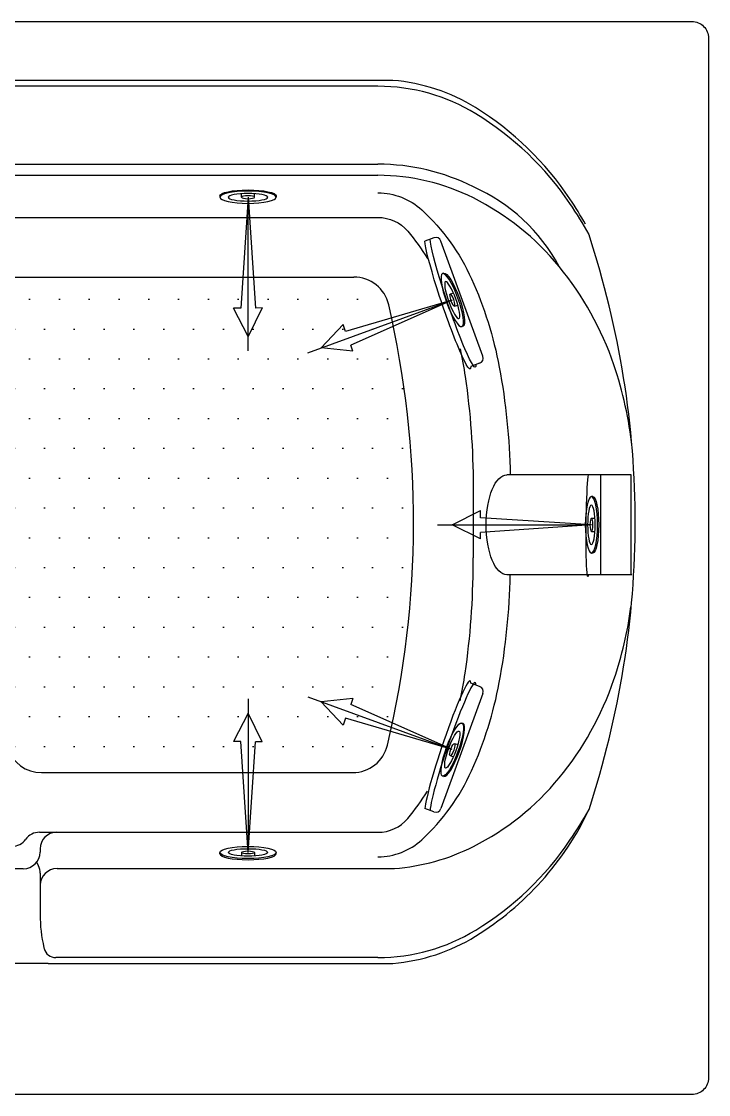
# Model space of a CAD drawing. Header units: millimetres. Extents: x -1219.95 to -1218.25, y 2261.23 to 2262.28.
# Drawn here: x -1218.83 to -1218.254, y 2261.376 to 2262.276 of the extents above; entities that cross this region are included whole.
import ezdxf

# ---------------------------------------------------------------- set-up
doc = ezdxf.new("R2010")
doc.units = ezdxf.units.MM
doc.header["$LTSCALE"] = 10
doc.linetypes.add('CENTER', pattern=[2, 1.25, -0.25, 0.25, -0.25])
for name, color, linetype in [('CONTOR04', 7, 'Continuous'), ('jacuzzi', 1, 'Continuous'), ('LCENTR02', 1, 'CENTER'), ('LCOTA02', 1, 'Continuous')]:
    doc.layers.add(name, color=color, linetype=linetype)

# ---------------------------------------------------------------- blocks, each defined once
blk = doc.blocks.new('A$C302A24D9')
at = {"layer": 'jacuzzi'}
for p, q in [((0, 1.229), (0, 1.017)), ((1.813, 1.017), (1.813, 1.61)), ((2.901, 1.017), (2.901, 1.61)), ((4.714, 1.229), (4.714, 1.017))]:
    blk.add_line(p, q, dxfattribs=at)
at = {"layer": 'jacuzzi', "extrusion": (0, 0, -1)}
for centre, major_axis, ratio, start_param, end_param in [((2.357, 1.229), (2.357, 0), 0.431953, 3.141593, 6.283185), ((2.357, 1.017), (2.357, 0), 0.431953, 3.141593, 9.424778), ((2.357, 1.017), (1.646, 0), 0.381644, 3.141593, 9.424778), ((2.357, 1.017), (0.544, 0), 0.461888, 1.570796326794896, 7.853981633974482)]:
    blk.add_ellipse(centre, major_axis=major_axis, ratio=ratio, start_param=start_param, end_param=end_param, dxfattribs=at)
blk = doc.blocks.new('BMG')
at = {"layer": 'LCENTR02'}
blk.add_line((0, -12.843), (0, 1.554), dxfattribs=at)
at = {"layer": 'LCOTA02'}
for p, q in [((0, 0), (-0.592, -9.266)), ((0, 0), (0.636, -9.258)), ((-0.592, -9.266), (-1.202, -9.27)), ((0.004, -11.642), (-1.202, -9.27)), ((1.178, -9.254), (0.004, -11.642)), ((1.178, -9.254), (0.636, -9.258))]:
    blk.add_line(p, q, dxfattribs=at)
at = {"layer": 'CONTOR04', "yscale": 0.5}
blk.add_blockref('A$C302A24D9', (-2.357, -0.508), dxfattribs=at)

msp = doc.modelspace()

# ---------------------------------------------------------------- hatches: boundary and pattern name
at = {"layer": 'jacuzzi'}
h = msp.add_hatch(dxfattribs=at)
h.set_pattern_fill('DOTS', color=256, scale=0.4, style=0)
h.set_pattern_definition([(0, (-1246.272852, 2258.2927), (0.0125, 0.025), [0, -0.025])])
h.paths.add_polyline_path([(-1218.96476, 2261.64566, 0.284079), (-1218.93793, 2261.66224, 0.036532), (-1218.93626, 2261.66629, -0.72393), (-1218.84126, 2261.66629, 0.323974), (-1218.81276, 2261.64566), (-1218.55203, 2261.64566, 0.347675), (-1218.52284, 2261.66875, 0.115309), (-1218.52181, 2262.03807, 0.349236), (-1218.55104, 2262.06132), (-1219.65647, 2262.06132, 0.284081), (-1219.68331, 2262.04474, 0.059275), (-1219.68571, 2262.03807, 0.115309), (-1219.68468, 2261.66875, 0.347675), (-1219.65548, 2261.64566)])

# ---------------------------------------------------------------- linework, layer by layer
for p, q in [((-1218.51828, 2262.22621), (-1219.31489, 2262.22621)), ((-1218.53079, 2262.22131), (-1219.31489, 2262.22131)), ((-1219.67673, 2262.15597), (-1218.53079, 2262.15597)), ((-1219.31489, 2262.14664), (-1218.53079, 2262.14664)), ((-1219.67673, 2262.11132), (-1218.53079, 2262.11132)), ((-1218.48398, 2262.09423), (-1218.49139, 2262.09154)), ((-1218.44289, 2261.99497), (-1218.478, 2262.09144)), ((-1219.65647, 2262.06132), (-1218.55104, 2262.06132)), ((-1218.44568, 2261.98899), (-1218.45308, 2261.98629)), ((-1218.31863, 2261.89549), (-1218.42279, 2261.89549)), ((-1218.34419, 2261.89549), (-1218.34419, 2261.81149)), ((-1218.31881, 2261.89549), (-1218.31881, 2261.81149)), ((-1218.45103, 2261.88554), (-1218.45103, 2261.82568)), ((-1218.45103, 2261.82144), (-1218.45103, 2261.82568)), ((-1218.31795, 2261.81149), (-1218.42279, 2261.81149)), ((-1218.44568, 2261.718), (-1218.45308, 2261.72069)), ((-1218.44289, 2261.71202), (-1218.478, 2261.61554)), ((-1218.81276, 2261.64566), (-1218.55203, 2261.64566)), ((-1218.48398, 2261.61275), (-1218.49139, 2261.61545)), ((-1218.8146, 2261.59566), (-1218.53079, 2261.59566)), ((-1218.81403, 2261.58166), (-1218.81403, 2261.57901)), ((-1218.82803, 2261.56501), (-1218.9495, 2261.56501)), ((-1218.81525, 2261.56747), (-1218.81682, 2261.57062)), ((-1218.79978, 2261.56525), (-1218.51703, 2261.56525)), ((-1218.81378, 2261.56123), (-1218.81378, 2261.52662)), ((-1218.81076, 2261.49881), (-1218.81056, 2261.49805)), ((-1218.80731, 2261.48568), (-1219.68923, 2261.48568)), ((-1218.80731, 2261.48568), (-1218.51828, 2261.48568)), ((-1218.53079, 2261.49058), (-1218.80088, 2261.49058))]:
    msp.add_line(p, q, dxfattribs=at)
at = {"layer": 'jacuzzi', "color": 3}
msp.add_lwpolyline([(-1218.25376, 2261.38968, -0.414214), (-1218.26776, 2261.37568), (-1219.93976, 2261.37568, -0.414214), (-1219.95376, 2261.38968), (-1219.95376, 2262.26168, -0.414214), (-1219.93976, 2262.27568), (-1218.26776, 2262.27568, -0.414214), (-1218.25376, 2262.26168)], format="xyb", close=True, dxfattribs=at)
at = {"layer": 'jacuzzi'}
for points in [[(-1218.53079, 2262.13192, -0.188149), (-1218.4941, 2262.11761, -0.101334), (-1218.45237, 2262.05976, -0.059725), (-1218.42914, 2261.98561, -0.041549), (-1218.41998, 2261.89549)], [(-1218.53079, 2262.11132, -0.219593), (-1218.50588, 2262.09983, -0.041078), (-1218.4893, 2262.0768)], [(-1218.4619, 2262.00097, -0.016396), (-1218.45775, 2261.97791, -0.03634), (-1218.45103, 2261.88554)], [(-1218.4619, 2261.70601, 0.016396), (-1218.45775, 2261.72907, 0.03634), (-1218.45103, 2261.82144)], [(-1218.53079, 2261.57506, 0.188149), (-1218.4941, 2261.58937, 0.101334), (-1218.45237, 2261.64722, 0.059725), (-1218.42914, 2261.72137, 0.041549), (-1218.41998, 2261.81149)], [(-1218.53079, 2261.59566, 0.219593), (-1218.50588, 2261.60715, 0.041078), (-1218.4893, 2261.63018)]]:
    msp.add_lwpolyline(points, format="xyb", dxfattribs=at)
for centre, radius, start, end in [((-1218.53079, 2262.0717), 0.15501, 58.15946, 85.37275), ((-1218.53079, 2262.06402), 0.15729, 58.56845, 90), ((-1218.58617, 2261.98252), 0.25999, 33.70344, 58.15946), ((-1218.58307, 2261.97847), 0.25755, 34.12751, 58.56845), ((-1218.53079, 2261.97829), 0.17768, 63.26102, 90), ((-1218.53079, 2261.96896), 0.17768, 63.26102, 90), ((-1218.51145, 2261.99975), 0.15001, 27.99534, 66.17126), ((-1218.55108, 2261.92868), 0.22278, 39.42629, 63.26102), ((-1218.67401, 2261.92393), 0.36558, 29.78551, 33.70344), ((-1218.66592, 2261.92232), 0.35763, 29.25596, 34.12751), ((-1219.09345, 2261.85404), 0.77829, 0, 18.15968), ((-1218.48239, 2262.08985), 0.00467, 20, 110), ((-1218.58286, 2261.90255), 0.26392, 18.80665, 39.42629), ((-1218.55104, 2262.03132), 0.03, 12.99579, 90), ((-1219.31239, 2261.85561), 0.81137, 346.68506, 12.99579), ((-1218.44727, 2261.99337), 0.00467, 290, 20), ((-1218.6328, 2261.88554), 0.31668, 5.9547, 18.80665), ((-1219.09345, 2261.85731), 0.77829, 341.84032, 0), ((-1218.6328, 2261.82581), 0.31668, 341.19335, 352.52288), ((-1218.58286, 2261.8088), 0.26392, 320.57371, 341.19335), ((-1218.44727, 2261.71361), 0.00467, 340, 70), ((-1218.81276, 2261.67566), 0.03, 198.19615, 270), ((-1218.55203, 2261.67566), 0.03, 270, 346.68506), ((-1218.55108, 2261.78267), 0.22278, 296.73898, 320.57371), ((-1218.48239, 2261.61714), 0.00467, 250, 340), ((-1218.57981, 2261.72121), 0.24971, 301.58779, 334.76419), ((-1218.66592, 2261.78957), 0.35763, 325.87249, 330.73653), ((-1218.8146, 2261.58166), 0.014, 90, 144.63059), ((-1218.80003, 2261.58166), 0.014, 90, 180), ((-1218.83743, 2261.59787), 0.014, 270, 324.63059), ((-1218.53079, 2261.74239), 0.17768, 274.44047, 296.73898), ((-1218.58307, 2261.73342), 0.25755, 301.43155, 325.87249), ((-1218.82803, 2261.57901), 0.014, 270, 0), ((-1218.82778, 2261.56123), 0.014, 0, 26.50207), ((-1218.79978, 2261.55125), 0.014, 90, 180), ((-1218.7081, 2261.52406), 0.10571, 178.60771, 193.81569), ((-1218.53079, 2261.64787), 0.15729, 270, 301.43155), ((-1218.53079, 2261.64019), 0.15501, 274.62725, 301.84054), ((-1218.80088, 2261.50058), 0.01, 194.68421, 270)]:
    msp.add_arc(centre, radius, start, end, dxfattribs=at)
at = {"layer": 'jacuzzi', "extrusion": (0, 0, -1)}
for centre, major_axis, ratio, start_param, end_param in [((-1218.47224, 2262.03891), (-0.01866, 0.05472), 0.079053, 2.889448, 6.031041), ((-1218.46794, 2262.04048), (-0.01866, 0.05472), 0.079053, 2.889448, 6.031041), ((-1218.42279, 2261.85349), (0, 0.042), 0.411322, 3.141593, 6.283185), ((-1218.35426, 2261.85349), (0.00054, 0.04337), 0.047861, 2.889109, 6.030702)]:
    msp.add_ellipse(centre, major_axis=major_axis, ratio=ratio, start_param=start_param, end_param=end_param, dxfattribs=at)
at = {"layer": 'jacuzzi'}
for centre in [(-1218.47224, 2261.66807), (-1218.46794, 2261.66651)]:
    msp.add_ellipse(centre, major_axis=(0.01866, 0.05472), ratio=0.079053, start_param=-0.252144, end_param=2.889448, dxfattribs=at)

# ---------------------------------------------------------------- block references
at = {"layer": 'jacuzzi', "yscale": 0.01003300330046386, "zscale": 0.0100330033003292}
for p, xscale, rotation in [((-1218.63972, 2262.12824), 0.0100330033002881, 9.531837323132834e-09), ((-1218.46854, 2262.04193), 0.0100330033002881, 289.9999997131133), ((-1218.35191, 2261.85349), 0.0100330033002881, 270.0000000000198), ((-1218.46854, 2261.66505), -0.0100330033002881, 250.0000002868867), ((-1218.63972, 2261.57874), -0.0100330033002881, 179.9999999904681)]:
    msp.add_blockref('BMG', p, dxfattribs=dict(at, xscale=xscale, rotation=rotation))

doc.saveas('drawing.dxf')
